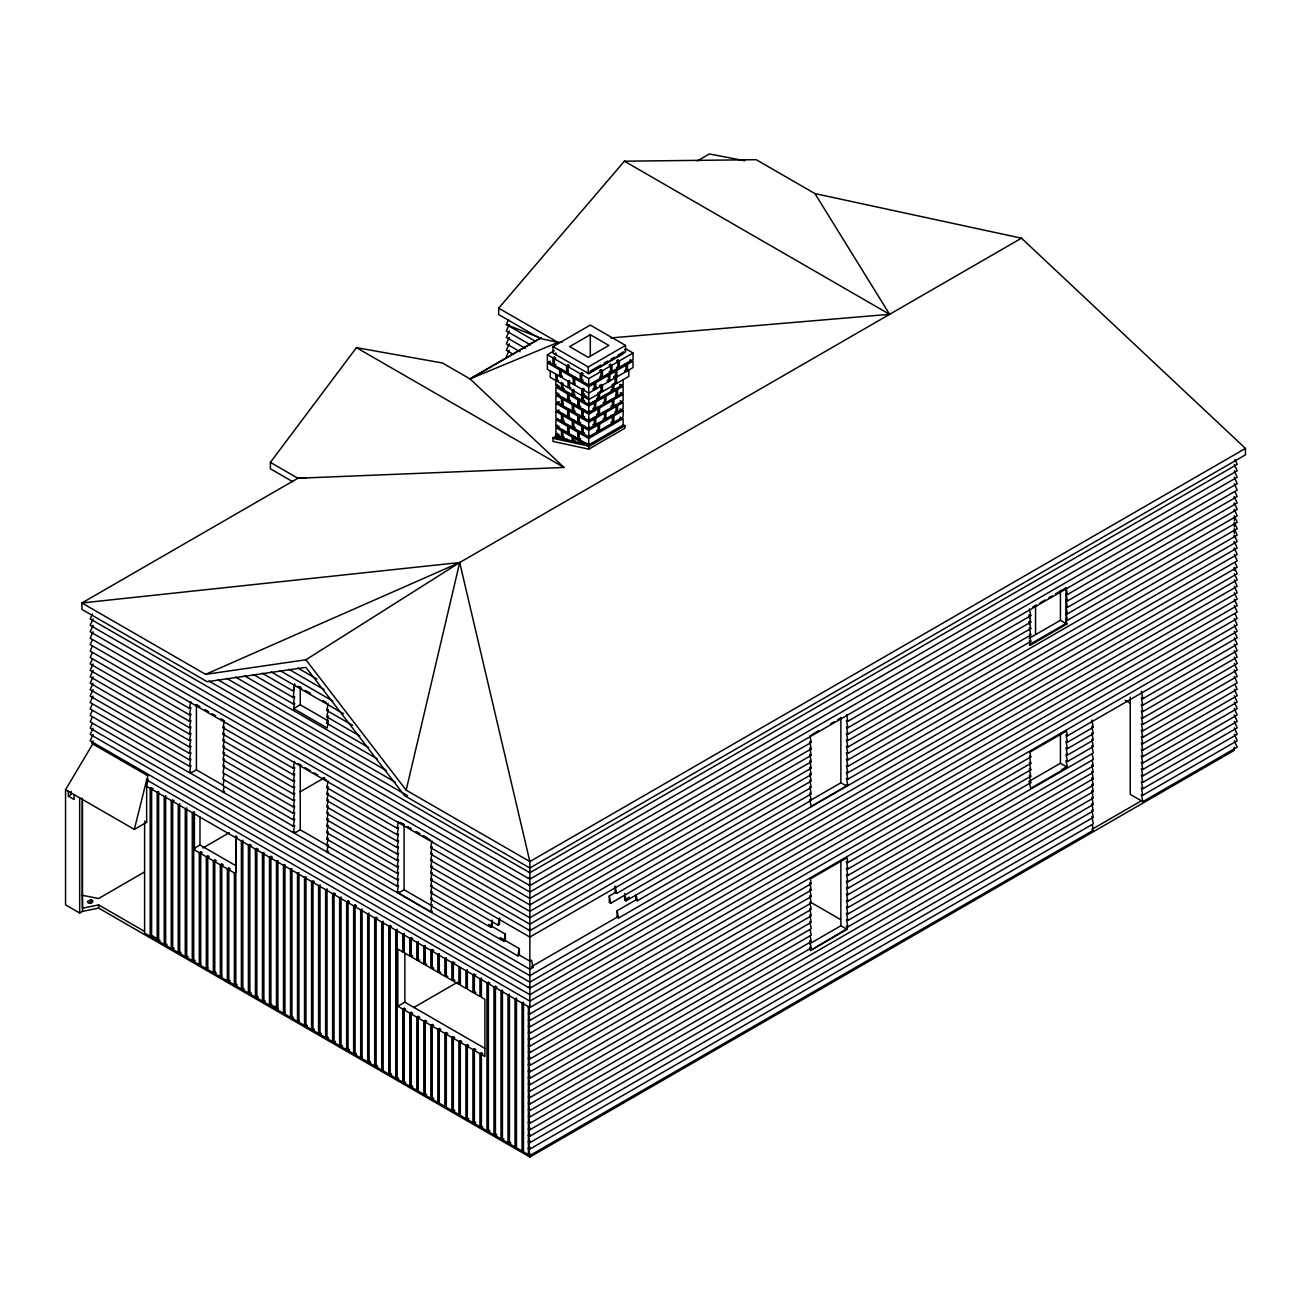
<?xml version="1.0" encoding="UTF-8"?>
<svg xmlns="http://www.w3.org/2000/svg" width="1311" height="1311" viewBox="0 0 1311 1311"><rect width="100%" height="100%" fill="white"/><g stroke="black" fill="none" stroke-linecap="round" stroke-linejoin="round"><path stroke-width="1.5" d="M1234.306 586.312L1237.191 592.752L529.857 1001.129L146.652 779.881L148.094 775.194L94.785 744.419M93.065 743.419L65.55 789.697L134.345 829.404L146.652 822.292L146.652 786.321L148.094 779.045M92.344 646.225L90.18 651.059L189.407 708.35L190.734 701.664M92.344 652.665L90.18 657.483L189.407 714.79L190.849 707.514L189.407 708.35M92.344 659.105L90.18 663.923L189.407 721.214L190.849 713.954L189.407 714.79M93.065 663.923L90.18 670.363L189.407 727.654L190.849 720.378L189.407 721.214M93.065 670.363L90.18 676.787L189.407 734.078L190.849 726.818L189.407 727.654M93.065 676.787L90.18 683.228L189.407 740.518L190.849 733.259L189.407 734.078M93.065 683.228L90.18 689.652L189.407 746.959L190.849 739.683L189.407 740.518M93.065 689.652L90.18 696.092L189.407 753.383L190.849 746.123L189.407 746.959M93.065 696.092L90.18 702.532L189.407 759.823L190.849 752.547L189.407 753.383M92.344 704.138L90.18 708.956L189.407 766.247L190.849 758.987L189.407 759.823M92.344 710.562L90.18 715.396L189.407 772.687L190.849 765.427L189.407 766.247M398.511 891.742L398.249 893.135L529.857 969.239L533.02 967.42L531.578 960.144L529.857 961.143L519.32 955.063L517.878 955.899L430.631 905.524L432.073 904.688L430.631 911.948L432.073 911.112L431.794 912.505L398.511 892.971L398.511 891.742L397.069 892.578L294.418 833.19L294.68 831.797L293.238 832.632L190.587 773.244L190.849 771.851L189.407 772.687M222.968 727.72L224.41 726.884L222.968 734.16L293.238 774.735L294.68 767.459L293.238 768.295L222.968 727.72L224.41 720.968L220.756 718.985L224.296 721.034M222.968 740.584L224.41 739.748L222.968 747.024L293.238 787.6L294.68 780.324L293.238 781.159L222.968 740.584L224.41 733.324L222.968 734.16M224.41 746.188L222.968 753.464L293.238 794.024L294.68 793.204L293.238 800.464L222.968 759.888L224.41 752.629M224.41 759.053L222.968 766.329L293.238 806.904L294.68 806.068L293.238 813.328L222.968 772.753L224.41 765.493M224.05 773.736L222.968 779.193L293.238 819.768L294.68 818.933L293.238 826.192L222.968 785.633L224.05 780.176M224.05 786.616L222.968 792.057L224.41 791.221L224.132 792.614M294.614 684.227L293.238 691.094L262.216 673.182M253.318 674.477L293.238 697.518L294.68 684.178M244.436 675.771L293.238 703.958L294.68 696.698L293.238 697.518M368.637 747.483L326.8 723.328L328.242 722.492L327.144 727.998L293.598 708.628L294.68 703.122L293.238 703.958M293.238 768.295L294.565 761.609M293.238 781.159L294.68 773.9L293.238 774.735M293.238 794.024L294.68 786.764L293.238 787.6M293.238 806.904L294.68 799.628L293.238 800.464M293.238 819.768L294.68 812.492L293.238 813.328M293.238 832.632L294.68 825.373L293.238 826.192M352.659 725.393L326.8 710.464L328.16 703.597M359.771 735.93L326.8 716.904L328.242 709.628L326.8 710.464M326.8 723.328L328.242 716.068L326.8 716.904M326.8 787.665L328.242 786.829L326.8 794.105L397.069 834.681L398.511 827.405L397.069 828.241L326.8 787.665L328.127 780.979M328.242 799.694L326.8 806.97L397.069 847.545L398.511 846.709L397.069 853.969L326.8 813.41L328.242 806.134M326.8 819.834L328.242 818.998L326.8 826.274L397.069 866.85L398.511 859.574L397.069 860.409L326.8 819.834L328.242 812.574M326.8 832.698L328.242 831.862L326.8 839.138L397.069 879.714L398.511 872.438L397.069 873.273L326.8 832.698L328.242 825.438L326.8 826.274M397.069 892.578L398.511 885.318L397.069 886.138L326.8 845.579L328.242 838.303L326.8 839.138M327.963 852.56L328.242 851.167L326.8 852.003L328.242 844.743L326.8 845.579M397.069 828.241L398.511 821.489M326.8 794.105L328.242 793.27L326.8 800.529L397.069 841.105L398.511 833.845L397.069 834.681M397.069 847.545L398.511 840.269L397.069 841.105M397.069 860.409L398.511 853.15L397.069 853.969M397.069 873.273L398.511 866.014L397.069 866.85M397.069 886.138L398.511 878.878L397.069 879.714M809.903 735.766L811.23 742.452L529.857 904.901L430.631 847.611L431.958 840.925M811.23 742.452L809.788 741.616L811.23 748.892L529.857 911.342L430.631 854.051L432.073 846.775L430.631 847.611M811.23 748.892L809.788 748.057L811.23 755.333L529.857 917.782L430.631 860.475L432.073 853.215L430.631 854.051M811.23 755.333L809.788 754.497L811.23 761.757L529.857 924.206L430.631 866.915L432.073 859.655L430.631 860.475M811.23 761.757L809.788 760.921L811.23 768.197L529.857 930.646L430.631 873.355L432.073 866.079L430.631 866.915M811.23 768.197L809.788 767.361L811.23 774.621L529.857 937.07L430.631 879.779L432.073 872.52L430.631 873.355M498.082 925.156L499.524 917.897L499.524 924.321L498.082 925.156L430.631 886.22L432.073 878.944L430.631 879.779M492.215 921.715L492.215 926.549L490.773 927.369L430.631 892.644L432.073 885.384L430.631 886.22M488.675 924.501L505.374 934.137L505.374 940.577L503.932 941.413L430.631 899.084L432.073 891.824L430.631 892.644M430.631 905.524L432.073 898.248L430.631 899.084M490.773 927.369L492.215 920.109M503.932 941.413L505.374 934.137M517.878 955.899L519.32 948.623L500.146 937.545M1245.45 448.428L529.857 861.573L406.181 790.172L459.702 562.534L1021.482 238.192L1245.45 448.428L1245.45 454.868L529.857 868.013L404.591 795.679L305.889 667.365L207.187 681.72L81.921 609.386L81.921 602.962L297.908 478.253L563.976 467.453L470.01 378.895L442.495 363L356.445 347.644L270.394 462.373L270.394 468.797L292.746 481.711M134.345 829.404L146.652 779.881M92.344 614.056L90.18 618.89L529.857 872.733L1237.191 464.356L1235.028 459.538M93.065 618.89L90.18 625.314L529.857 879.173L1237.191 470.796L1234.306 464.356M93.065 625.314L90.18 631.755L529.857 885.613L1237.191 477.237L1234.306 470.796M93.065 631.755L90.18 638.195L529.857 892.037L1237.191 483.661L1234.306 477.237M92.344 639.801L90.18 644.619L529.857 898.477L1237.191 490.101L1234.306 483.661M92.344 717.002L90.18 721.82L529.857 975.679L1237.191 567.302L1235.028 562.485M92.344 723.443L90.18 728.26L529.857 982.119L1237.191 573.743L1234.306 567.302L1234.306 570.514M93.065 734.406L90.18 740.846L529.857 994.688L1237.191 586.312L1234.306 579.888M93.065 740.846L91.901 743.419L147.52 775.538M535.576 341.401L506.341 324.538L508.504 319.704M509.225 324.538L506.341 330.962L530.414 344.859M509.225 330.962L506.341 337.402L525.252 348.316M509.225 337.402L506.341 343.826L520.09 351.774M509.225 343.826L506.341 350.266L513.207 354.232M506.341 356.707L509.225 350.266M93.065 728.26L90.18 734.406L529.857 988.265L1237.191 579.888L1234.306 573.743M306.151 477.925L297.908 478.253L270.394 462.373M562.075 342.056L557.994 342.4L539.968 338.418L498.688 314.591L498.688 308.167L624.38 161.187L756.234 159.696L814.934 193.586L1021.482 238.192M205.598 674.362L459.702 562.534L81.921 602.962L205.598 674.362L305.889 659.777L459.702 562.534L529.857 861.573L529.857 924.206M498.688 308.167L557.994 342.4L470.01 378.895L539.968 338.418M697.272 160.958L709.398 153.961L744.763 160.761M470.01 378.895L541.443 337.648M624.085 352.708L623.118 352.151L623.118 353.806L588.737 373.668L553.013 353.052L553.013 346.612L590.294 325.095L625.527 345.432L625.527 351.872L588.246 373.389L588.246 366.965L625.527 345.432M624.56 349.808L626.019 348.972L633.033 353.02L633.033 359.46L588.737 385.024L547.375 361.148L547.375 354.724L554.373 350.676M554.455 353.888L555.913 353.052L555.913 354.724M590.294 334.698L569.662 346.612L588.246 357.346L608.878 345.432L590.294 334.698L590.294 356.477M547.375 354.724L552.947 357.936L554.389 357.1L555.831 357.936L554.389 358.772L566.614 365.818L568.056 364.982L569.498 365.818L568.056 366.654L580.265 373.717L581.707 372.881L583.166 373.717L581.707 374.536L588.737 378.6L600.979 371.521L599.537 370.685L600.979 369.849L602.421 370.685L610.549 365.998L609.107 365.163L610.549 364.327L611.991 365.163L617.94 361.738L616.498 360.902L617.907 360.083L619.349 360.918L633.033 353.02M624.56 364.343L626.019 365.179L616.858 370.456L615.416 369.62L615.416 377.715L588.737 393.136L547.375 369.26L547.375 362.819L550.259 361.148M554.389 363.54L552.947 364.376L552.947 357.936M555.831 364.376L554.389 365.195L554.389 357.1M559.6 369.866L561.042 369.046L561.042 377.142L562.485 376.306L561.042 375.47L559.6 376.306L559.6 369.866L547.375 362.819M562.485 369.866L561.042 370.702L573.251 377.765L574.693 376.929L574.693 385.024M568.056 371.423L566.614 372.258L566.614 365.818M557.208 379.78L555.831 380.567L550.259 377.355L550.259 370.915M557.208 374.946L557.29 381.403L558.666 380.616M555.831 374.143L555.913 385.45L557.355 384.631M576.135 377.765L574.693 378.6L588.737 386.696L594.309 383.484L592.851 382.648M587.279 372.832L588.737 371.996L588.737 373.668M590.458 371.013L600.766 365.048M604.207 363.065L607.649 361.082M611.09 359.099L614.531 357.116M617.973 355.117L623.118 352.151M562.927 387.843L561.485 388.679L561.485 382.238M570.514 400.33L569.072 401.15L569.072 393.054L567.614 393.89L555.913 387.122L555.913 393.562L557.355 392.726M564.369 388.679L562.927 389.514L562.927 383.009M574.693 383.353L573.251 384.189L573.251 377.765M581.707 379.305L580.265 380.141L580.265 373.717M557.29 381.403L568.056 387.63L569.433 386.827M583.166 380.141L581.707 380.977L581.707 372.881M569.433 380.403L569.498 388.466L570.875 387.663M620.234 392.661L623.118 394.316L623.118 400.756L588.737 420.618L555.913 401.658L555.913 395.234L561.485 398.446L562.927 397.61L562.927 405.705M570.514 393.89L569.072 394.726L577.741 399.724L579.183 398.888L579.183 407L580.626 406.164M614.662 412.08L616.104 412.899L616.104 404.804L617.547 405.64L623.118 402.428L623.118 408.852L588.737 428.713L555.913 409.769L555.913 403.329L558.699 401.723M564.369 398.446L562.927 399.281L572.317 404.706L573.759 403.87L573.759 411.965L575.201 411.13M573.759 394.103L572.317 394.939L572.317 390.104M583.166 389.908L584.542 389.121M596.489 387.056L592.851 389.072L594.309 389.908L594.309 381.812L595.751 382.648L608.402 375.339L606.96 374.504M609.844 374.504L609.844 380.944L608.402 380.108L606.96 380.944L608.402 381.763L608.402 373.668L609.844 374.504L615.416 371.292L613.974 370.456M624.56 370.767L626.019 371.603L626.019 363.508L627.461 364.343L633.033 361.115L633.033 367.555L616.514 377.093L615.138 376.29L615.072 384.352L602.421 391.661L601.044 390.858M575.201 394.939L573.759 395.775L573.759 389.269M569.072 399.494L567.614 400.33L567.614 393.89M562.927 404.05L561.485 404.886L561.485 398.446M584.608 393.923L581.707 395.512L569.498 388.466M620.234 410.523L620.234 408.852L623.118 410.523L623.118 416.964L588.737 436.809L555.913 417.865L555.913 411.425L557.355 410.589M584.542 395.545L583.166 396.348L588.737 399.56L600.979 392.497L601.044 384.434L602.421 385.221L602.421 391.661M580.626 399.724L579.183 400.56L588.737 406.082L594.309 402.854L592.851 402.018M583.166 399.527L581.707 400.363L581.707 389.072M575.201 404.706L573.759 405.541L581.707 410.13L583.166 409.294L583.166 417.39L584.608 416.554M555.913 403.329L567.614 410.097L569.072 409.261L569.072 417.357M584.608 400.363L583.166 401.199L583.084 388.285M602.716 389.908L599.504 391.76L600.979 392.497M555.913 411.425L561.485 414.653L562.927 413.817L562.927 421.913L564.369 421.077M570.514 410.097L569.072 410.933L577.741 415.931L579.183 415.095L579.183 423.207L580.626 422.371M615.072 384.352L613.695 383.566L616.514 383.517L628.772 376.454L628.772 370.013M579.183 405.328L577.741 406.164L577.741 399.724M564.369 414.653L562.927 415.489L572.317 420.913L573.759 420.077L573.759 428.173L575.201 427.337M573.759 410.31L572.317 411.13L572.317 404.706M569.072 415.685L567.614 416.521L567.614 410.097M555.913 385.45L588.737 404.411L623.118 384.549L623.118 379.731M562.927 420.241L561.485 421.077L561.485 414.653M592.851 408.458L594.309 409.294L594.309 401.199L595.751 402.018L604.486 396.987L603.044 396.151M603.044 402.575L604.486 403.411L604.486 395.316L605.928 396.151L616.104 390.268L614.662 389.433M616.104 396.709L616.104 388.597L617.547 389.433L623.118 386.221L623.118 392.661L588.737 412.506L555.913 393.562M569.072 433.564L569.072 425.469L567.614 426.288L555.913 419.536L555.913 425.96L557.355 425.125M584.608 410.13L583.166 410.966L588.737 414.178L598.045 408.803L596.603 407.967M580.626 415.931L579.183 416.767L588.737 422.273L594.309 419.061L592.851 418.225M583.166 415.734L581.707 416.554L581.707 410.13M575.201 420.913L573.759 421.732L581.707 426.337L583.166 425.501L583.166 433.597L584.608 432.761M596.603 414.391L598.045 415.226L598.045 407.131L599.504 407.967L612.352 400.543L610.91 399.708M610.91 406.131L612.352 406.967L612.352 398.872L613.81 399.708L623.118 394.316M564.369 437.284L562.927 438.12L562.927 430.024L561.485 430.844L555.913 427.632L555.913 434.072L557.355 433.236M570.514 426.288L569.072 427.124L577.741 432.138L579.183 431.303L579.183 439.398L580.626 438.579M579.183 421.536L577.741 422.371L577.741 415.931M564.369 430.844L562.927 431.68L572.317 437.104L573.759 436.268L573.759 441.692L590.179 444.085M573.759 426.501L572.317 427.337L572.317 420.913M554.455 438.661L587.279 445.756L623.462 424.862L624.905 425.698L624.905 428.238L588.737 449.132L553.013 441.414L553.013 437.825L567.761 439.234M569.072 431.893L567.614 432.728L567.614 426.288M562.927 436.448L561.485 437.284L561.485 430.844M592.851 424.666L594.309 425.501L594.309 417.39L595.751 418.225L604.486 413.178L603.044 412.359M603.044 418.783L604.486 419.618L604.486 411.523L605.928 412.359L616.104 406.476L614.662 405.64M584.608 426.337L583.166 427.157L588.737 430.385L598.045 424.993L596.603 424.174M580.626 432.138L579.183 432.974L588.737 438.48L623.118 418.619L623.118 425.059M583.166 431.925L581.707 432.761L581.707 426.337M575.201 437.104L573.759 437.94L584.116 443.921M596.603 430.598L598.045 431.434L598.045 423.338L599.504 424.174L612.352 416.734L610.91 415.898M610.91 422.339L612.352 423.174L612.352 415.079L613.81 415.898L623.118 410.523M555.913 434.072L566.319 440.07L575.201 440.857L573.759 441.692M579.183 437.743L577.741 438.579L577.741 432.138M587.279 445.756L588.737 446.592L624.905 425.698M68.369 791.32L68.369 796.17L71.187 794.532L71.187 791.303M151.617 787.518L150.175 788.353L150.175 936.333L151.617 935.497L157.254 938.742M153.076 788.353L151.617 789.189L151.617 937.168L157.189 940.38L158.647 939.545M293.598 708.628L300.252 704.777L328.52 721.099M190.587 773.244L196.421 769.868L222.919 785.158M172.675 801.349L174.117 800.513M90.295 899.92L87.46 901.542C88.411 905.885 96.572 901.476 90.918 899.69L90.295 903.099L90.918 899.69M144.292 872.11L98.636 898.477L82.249 895.298L82.249 798.252M65.55 789.697L65.55 904.869L79.676 913.03L82.495 911.391L98.636 908.081L529.857 1157.039L1234.306 750.334L1234.306 747.155M194.405 812.214L194.405 848.201L199.977 844.989L236.357 865.981M202.844 848.004L229.31 832.714M299.924 791.942L324.636 777.685M194.405 848.201L195.159 848.643L193.717 849.479L199.288 852.691L200.73 851.855L202.189 852.691L200.73 853.527L206.302 856.738L207.761 855.903L209.203 856.738L207.761 857.574L213.332 860.786L214.775 859.95L216.217 860.786L214.775 861.622L220.346 864.85L221.788 864.015L223.231 864.85L221.788 865.67L227.36 868.898L228.802 868.062L230.244 868.898L228.802 869.734L234.374 872.946L235.98 872.208L235.98 836.221M235.816 837.795L237.258 836.959M249.844 845.906L251.302 845.071M256.874 849.954L258.316 849.118M294.418 833.19L300.252 829.814L328.52 846.119M270.902 856.378L269.46 857.214L269.46 1005.193L270.902 1004.357L272.344 1005.193L270.902 1006.029L270.902 856.378L272.344 857.214L270.902 858.049M151.617 937.168L153.076 936.333M157.189 940.38L157.189 792.401L158.647 791.565L158.647 941.216L160.089 940.38M291.943 868.537L290.501 869.373L290.501 1017.352L291.943 1016.517L293.385 1017.352L291.943 1018.172L291.943 870.209M158.647 941.216L164.219 944.428L165.661 943.592M165.661 795.63L165.661 945.264L167.103 944.428M298.957 872.585L297.515 873.421L297.515 1021.4L298.957 1020.564M165.661 945.264L171.233 948.476L172.675 947.64L174.117 948.476L172.675 949.311L172.675 799.677M172.675 949.311L178.247 952.54L179.689 951.704M179.689 803.725L179.689 953.359L181.131 952.54M313.001 882.352L314.443 881.516M179.689 953.359L185.261 956.588L186.703 955.752M186.703 807.773L186.703 957.423L188.145 956.588M192.275 960.635L193.717 959.799L195.159 960.635L193.717 961.471L193.717 811.82L192.275 812.656L192.275 960.635L186.703 957.423M193.717 961.471L199.288 964.683L200.73 963.847M334.043 894.512L335.485 893.676M200.73 851.855L200.73 965.519L206.302 968.731L207.761 967.895M207.761 855.903L207.761 969.566L213.332 972.795L214.775 971.959L216.217 972.795L214.775 973.614L214.775 859.95M348.07 900.936L346.628 901.771L346.628 1049.75L348.07 1048.915L349.529 1049.75L348.07 1050.586L348.07 900.936L349.529 901.771L348.07 902.607M214.775 973.614L220.346 976.842L221.788 976.007M355.101 905L353.642 905.835L353.642 1053.798L355.101 1052.962L356.543 1053.798L355.101 1054.634L355.101 905L356.543 905.835L355.101 906.655M221.788 864.015L221.788 977.678L227.36 980.89L228.802 980.054L230.244 980.89L228.802 981.726L228.802 868.062M228.802 981.726L234.374 984.938L235.816 984.102L237.258 984.938L235.816 985.774L235.816 836.123M398.249 893.135L404.083 889.759L432.351 906.065M369.128 913.095L367.686 913.931L367.686 1061.91L369.128 1061.074L370.571 1061.91L369.128 1062.746L369.128 914.767M235.816 985.774L241.388 988.986L242.83 988.15M242.83 840.187L242.83 989.821L244.272 988.986M376.142 917.143L374.7 917.979L374.7 1065.958L376.142 1065.122L377.584 1065.958L376.142 1066.793L376.142 918.814L377.584 917.979M242.83 989.821L248.402 993.033L249.844 992.214L251.302 993.033L249.844 993.869L249.844 844.235M255.416 997.097L256.874 996.262L258.316 997.097L256.874 997.933L256.874 848.283L255.416 849.118L255.416 997.097L249.844 993.869M390.17 926.91L391.612 926.074M256.874 997.933L262.446 1001.145L263.888 1000.309M263.888 852.33L263.888 1001.981L265.33 1001.145M270.902 1006.029L276.474 1009.241L277.916 1008.405L273.737 1005.996M411.228 939.069L412.67 938.234M276.474 1009.241L276.474 861.261L277.916 860.442L277.916 1010.076L283.487 1013.288L284.929 1012.469M528.415 871.897L529.857 871.078M528.415 878.337L529.857 877.501M481.383 977.908L481.383 997.294L484.89 999.31L484.89 1056.502L481.383 1054.47L482.825 1053.651L481.383 1052.815L479.941 1053.651L474.369 1050.422L475.811 1049.587L474.369 1048.751L472.927 1049.587L467.355 1046.375L468.797 1045.539L467.355 1044.703L465.913 1045.539L460.341 1042.327L461.783 1041.491L460.341 1040.655L458.899 1041.491L453.327 1038.279L454.77 1037.443L453.327 1036.608L451.885 1037.443L446.314 1034.215L447.756 1033.396L446.314 1032.56L444.855 1033.396L439.283 1030.167L440.742 1029.332L439.283 1028.496L437.841 1029.332L432.269 1026.12L433.712 1025.284L432.269 1024.448L430.827 1025.284L425.256 1022.072L426.698 1021.236L425.256 1020.4L423.814 1021.236L418.242 1018.024L419.684 1017.189L418.242 1016.353L416.8 1017.189L411.228 1013.977L412.67 1013.141L411.228 1012.305L409.786 1013.141L404.214 1009.912L405.656 1009.077L404.214 1008.257L402.756 1009.077L397.839 1006.242L397.839 949.049L402.756 951.901L404.214 951.065M528.415 884.778L529.857 883.942M404.214 933.35L404.214 952.736L409.786 955.948L411.228 955.113L412.67 955.948L411.228 956.784L411.228 937.398M432.269 949.557L430.827 950.393L430.827 968.092L432.269 967.272L433.712 968.092L432.269 968.927L432.269 949.557L433.712 950.393L432.269 951.212M411.228 956.784L416.8 959.996L418.242 959.16M298.957 874.257L298.957 1022.236L304.529 1025.448L305.987 1024.612M418.242 941.445L418.242 960.832L419.684 959.996M304.529 1025.448L304.529 877.469L305.987 876.633L305.987 1026.284L307.429 1025.448M811.656 734.766L818.638 730.719M830.846 723.672L834.353 721.656M837.844 719.641L841.334 717.625M1032.839 606.927L1036.444 604.977M1039.934 602.962L1045.178 599.93M1048.669 597.914L1052.159 595.899M1055.535 593.817L1066.122 587.836L1067.449 594.522L1237.191 496.525L1235.028 491.707M418.242 960.832L423.814 964.044L425.256 963.208M311.559 1029.496L313.001 1028.66L314.443 1029.496L313.001 1030.331L313.001 880.681L311.559 881.516L311.559 1029.496L305.987 1026.284M423.814 964.044L423.814 946.329L425.256 945.493L425.256 964.88L426.698 964.044M1030.79 615.695L1029.348 614.859L1030.79 622.135L847.889 727.72L846.447 720.46L847.889 721.296L1030.79 615.695L1029.348 608.943M1234.306 504.309L1234.306 502.965L1237.191 509.405L1067.449 607.403L1066.007 600.127L1067.449 600.962L1237.191 502.965L1234.306 496.525L1234.306 497.885M313.001 1030.331L318.573 1033.543L320.015 1032.707M320.015 884.745L320.015 1034.379L321.457 1033.543M453.327 961.7L451.885 962.536L451.885 980.251L453.327 979.415L454.77 980.251L453.327 981.087L453.327 963.372L454.77 962.536M1030.79 628.559L1029.348 627.723L1030.79 634.999L847.889 740.584L846.447 733.324L847.889 734.16L1030.79 628.559L1029.348 621.299L1030.79 622.135M432.269 968.927L437.841 972.156L439.283 971.32M320.015 1034.379L325.587 1037.607L327.029 1036.772M437.841 972.156L437.841 954.441L439.283 953.605L439.283 972.991L440.742 972.156M327.029 888.792L327.029 1038.427L328.471 1037.607M1234.306 520.565L1234.306 515.829L1237.191 522.27L1067.449 620.267L1066.007 612.991L1067.449 613.827L1237.191 515.829L1234.306 509.405L1234.306 510.749M1029.02 638.441L1060.435 620.3L1066.925 624.036L1030.266 645.209L1029.348 644.684L1066.007 623.512L1066.007 587.77M439.283 972.991L444.855 976.203L446.314 975.368M327.029 1038.427L332.601 1041.655L334.043 1040.819L335.485 1041.655L334.043 1042.491L334.043 892.84M444.855 976.203L444.855 958.488L446.314 957.653L446.314 977.039L447.756 976.203M528.415 929.81L529.857 928.975M397.839 1006.242L404.853 1002.194L484.939 1048.423M1234.306 527.006L1234.306 522.27L1237.191 528.694L847.889 753.464L846.447 746.188L847.889 747.024L1030.79 641.44L1029.709 635.982M334.043 1042.491L339.615 1045.703L341.057 1044.867M341.057 896.888L341.057 1046.539L342.499 1045.703M413.735 1007.536L457.539 982.234M809.788 780.225L811.23 787.501L610.746 903.246L609.304 902.41L609.304 895.97L615.17 892.594L616.612 893.43L811.23 781.061L809.788 773.785L811.23 774.621M453.327 981.087L458.899 984.299L460.341 983.463M474.369 975.531L475.811 974.696M1234.306 536.478L1234.306 535.134L1237.191 541.574L847.889 766.329L846.447 759.053L847.889 759.888L1237.191 535.134L1234.306 528.694L1234.306 533.446M460.341 967.42L460.341 985.135L465.913 988.347L467.355 987.511M624.675 895.151L624.675 899.969L629.444 897.216M624.675 899.969L626.117 900.804L811.23 793.925L809.788 786.666M1234.306 549.358L1234.306 547.998L1237.191 554.438L847.889 779.193L846.447 771.933L847.889 772.753L1237.191 547.998L1234.306 541.574L1234.306 542.918M472.927 992.411L474.369 991.575L475.811 992.411L474.369 993.23L474.369 973.86L472.927 974.696L472.927 992.411L467.355 989.182L467.355 969.812L465.913 970.648L465.913 988.347M488.397 983.627L489.855 982.791M355.101 1054.634L360.672 1057.846L362.115 1057.027M533.02 967.42L531.578 966.584L617.104 917.208L617.104 910.768L635.819 899.969L637.277 900.804L811.23 800.365L809.788 793.089M809.461 800.939L840.875 782.798L846.726 786.174L618.546 918.044L617.104 917.208M474.369 993.23L479.941 996.458L481.383 995.623M495.427 987.675L496.869 986.839M811.542 806.183L846.447 786.026L846.447 784.797L847.889 785.633L1237.191 560.862L1234.306 554.438M509.455 994.115L508.012 994.951L508.012 1142.913L509.455 1142.094L510.897 1142.913L509.455 1143.749L509.455 995.786M376.142 1066.793L381.714 1070.005L383.156 1069.17M528.415 987.429L529.857 986.593M388.728 1074.053L390.17 1073.217L391.612 1074.053L390.17 1074.889L390.17 925.255L388.728 926.074L388.728 1074.053L383.156 1070.841L383.156 921.191L381.714 922.026L381.714 1070.005M390.17 1074.889L395.742 1078.101L397.184 1077.281M395.742 1078.101L395.742 930.138L397.184 929.302L397.184 1078.937L398.642 1078.101M528.415 1154.696L528.415 1006.733L529.857 1005.898M146.652 786.321L529.857 1007.569L1237.191 599.193L1234.306 592.752M397.184 1078.937L402.756 1082.165L404.214 1081.329M404.214 1008.257L404.214 1082.984L405.656 1082.165M1234.306 605.616L1237.191 612.057L529.857 1020.433L528.415 1013.157L529.857 1013.993L1237.191 605.616L1234.306 599.193M404.214 1082.984L409.786 1086.213L411.228 1085.377L412.67 1086.213L411.228 1087.048L411.228 1012.305M411.228 1087.048L416.8 1090.26L418.242 1089.425M1234.306 618.481L1237.191 624.921L529.857 1033.297L528.415 1026.021L529.857 1026.857L1237.191 618.481L1235.028 613.663M418.242 1016.353L418.242 1091.096L423.814 1094.308L425.256 1093.472M425.256 1020.4L425.256 1095.144L426.698 1094.308M1234.306 631.361L1237.191 637.785L1067.449 735.782L1066.515 731.03L1029.84 752.203L1030.79 756.955L847.889 862.54L846.955 857.787L810.296 878.96L811.23 883.712L529.857 1046.162L528.415 1038.902L529.857 1039.738L1237.191 631.361L1234.306 624.921M425.256 1095.144L430.827 1098.356L432.269 1097.52L433.712 1098.356L432.269 1099.192L432.269 1024.448M432.269 1099.192L437.841 1102.42L439.283 1101.584M811.23 890.153L809.788 889.317L811.23 896.577L529.857 1059.026L528.415 1051.766L529.857 1052.602L811.23 890.153L809.788 882.877L811.23 883.712M1029.709 764.379L1030.79 769.819L847.889 875.42L846.447 868.144L847.889 868.98L1030.79 763.395L1029.709 757.938M1091.85 726.474L1093.292 733.734L1067.449 748.647L1066.007 741.387L1067.449 742.223L1093.292 727.31L1091.85 720.034M1234.306 644.225L1237.191 650.649L1142.815 705.138L1141.373 697.878L1142.815 698.714L1237.191 644.225L1234.306 637.785M439.283 1028.496L439.283 1103.239L444.855 1106.468L446.314 1105.632M811.23 896.577L809.788 895.741L811.23 903.017L529.857 1065.466L528.415 1058.19L529.857 1057.371M809.788 902.181L811.23 909.457L529.857 1071.906L528.415 1064.63L529.857 1063.795M446.314 1032.56L446.314 1107.303L451.885 1110.515L453.327 1109.68L454.77 1110.515L453.327 1111.351L453.327 1036.608M1029.709 777.243L1030.79 782.683L847.889 888.284L846.447 881.008L847.889 881.844L1030.79 776.259L1029.709 770.802M1091.85 739.338L1093.292 746.598L1067.449 761.527L1066.007 754.251L1067.449 755.087L1093.292 740.174L1091.85 732.898M1234.306 657.09L1237.191 663.53L1142.815 718.018L1141.373 710.742L1142.815 711.578L1237.191 657.09L1234.306 650.649M1029.02 781.405L1060.435 763.264L1067.318 767.23L1030.643 788.403L1029.348 781.848L1030.79 782.683M809.788 908.621L811.23 915.881L529.857 1078.33L528.415 1071.071L529.857 1070.235M453.327 1111.351L458.899 1114.563L460.341 1113.727M809.788 915.045L811.23 922.321L529.857 1084.771L528.415 1077.495L529.857 1076.659M1061.844 769.524L1067.138 766.476M1092.21 754.022L1093.292 759.479L847.889 901.149L846.447 893.889L847.889 894.708L1093.292 753.038L1091.85 745.762M1234.306 669.954L1237.191 676.394L1142.815 730.882L1141.373 723.606L1142.815 724.442L1237.191 669.954L1234.306 663.53M460.341 1040.655L460.341 1115.399L465.913 1118.611L467.355 1117.775M467.355 1044.703L467.355 1119.447L468.797 1118.611M467.355 1119.447L472.927 1122.658L474.369 1121.839L475.811 1122.658L474.369 1123.494L474.369 1048.751M810.149 929.728L811.23 935.185L529.857 1097.635L528.415 1090.359L529.857 1091.194L811.23 928.745L809.788 921.486M1093.292 765.903L1091.85 765.067L1093.292 772.343L847.889 914.013L846.447 906.753L847.889 907.589L1093.292 765.903L1092.21 760.462M1235.028 684.44L1237.191 689.258L1142.815 743.747L1141.373 736.471L1142.815 737.306L1237.191 682.818L1234.306 676.394M474.369 1123.494L479.941 1126.723L481.383 1125.887M481.383 1052.815L481.383 1127.558L482.825 1126.723M811.23 941.626L809.788 940.79L811.23 948.05L529.857 1110.499L528.415 1103.239L529.857 1104.075L811.23 941.626L810.149 936.169M1093.292 778.767L1091.85 777.931L1093.292 785.207L847.889 926.877L846.447 919.617L847.889 920.453L1093.292 778.767L1091.85 771.507L1093.292 772.343M1234.306 695.699L1237.191 702.122L1142.815 756.611L1141.373 749.351L1142.815 750.171L1237.191 695.699L1234.306 689.258M809.461 943.92L840.875 925.779L847.119 929.368L810.444 950.541L846.447 928.991M481.383 1127.558L486.955 1130.77L488.397 1129.935L489.855 1130.77L488.397 1131.606L488.397 981.955M488.397 1131.606L493.968 1134.818L495.427 1133.982L496.869 1134.818L495.427 1135.654L495.427 986.003M1093.292 791.647L1091.85 790.812L1093.292 798.071L529.857 1123.363L528.415 1116.103L529.857 1116.939L1093.292 791.647L1091.85 784.371L1093.292 785.207M1234.306 708.563L1237.191 714.987L1142.815 769.475L1141.373 762.215L1142.815 763.051L1237.191 708.563L1234.306 702.122M1091.85 797.235L1093.292 804.512L529.857 1129.803L528.415 1122.527L529.857 1121.708M495.427 1135.654L500.999 1138.866L502.441 1138.03M500.999 1138.866L500.999 990.887L502.441 990.067L502.441 1139.701L503.883 1138.866M1091.85 803.676L1093.292 810.935L529.857 1136.244L528.415 1128.968L529.857 1128.132M1234.306 721.427L1237.191 727.867L1142.815 782.339L1141.373 775.08L1142.815 775.915L1237.191 721.427L1234.306 714.987M1091.85 810.1L1093.292 817.376L529.857 1142.668L528.415 1135.408L529.857 1134.572M509.455 1143.749L515.026 1146.978L516.468 1146.142M1091.85 816.54L1093.292 823.816L529.857 1149.108L528.415 1141.832L529.857 1140.996M1234.306 734.291L1237.191 740.731L1142.815 795.22L1141.373 787.944L1142.815 788.78L1237.191 734.291L1234.306 727.867M515.026 1146.978L515.026 998.998L516.468 998.163L516.468 1147.797L522.04 1151.025L523.482 1150.189M1092.21 824.799L1093.292 830.24L529.857 1155.532L528.415 1148.272L529.857 1147.436M1091.85 829.404L1141.373 800.808M1130.229 697.157L1130.229 794.384L1142.815 801.644L1237.191 747.155L1234.306 740.731M553.013 437.825L558.207 434.859M144.292 931.269L98.636 904.901L82.495 908.212L82.249 895.298M610.893 337.927L889.612 314.312L814.934 193.586M506.341 324.538L539.247 337.615M407.262 826.635L410.802 828.667M426.747 837.811L423.207 835.779L430.188 839.909M624.38 161.187L889.612 314.312M1067.449 594.522L1066.007 593.703L1067.449 600.962M1067.449 607.403L1066.007 606.567L1067.449 613.827M1067.449 620.267L1066.007 619.431L1066.925 624.036M626.019 369.931L627.461 370.767L627.461 364.343M617.907 366.523L619.349 367.359L619.349 360.918M616.498 367.326L617.94 368.162L617.907 360.083M610.549 370.767L611.991 371.587L611.991 365.163M609.107 371.587L610.549 372.422L610.549 364.327M615.416 377.715L613.974 376.88L615.416 376.06L616.858 376.88L616.858 370.456M613.695 377.126L615.072 377.912M619.939 384.385L623.118 386.221M553.013 346.612L588.246 366.965M600.979 376.29L602.421 377.126L602.421 370.685M599.537 377.126L600.979 377.961L600.979 369.849M612.352 389.105L613.81 389.941L613.81 385.106M610.91 389.941L612.352 390.76L612.352 384.27M599.602 385.27L600.979 386.057M616.104 395.037L617.547 395.873L617.547 389.433M1029.348 634.163L1030.79 634.999M620.234 400.756L621.676 401.592M594.309 388.253L595.751 389.072L595.751 382.648M1142.815 705.138L1141.373 704.302L1142.815 711.578M1029.348 640.604L1030.79 641.44M1125.149 700.271L1130.426 703.319M612.352 405.296L613.81 406.131L613.81 399.708M598.045 397.364L599.504 398.2L599.504 393.366M604.486 401.74L605.928 402.575L605.928 396.151M596.603 398.2L598.045 399.019L598.045 392.53M616.104 411.244L617.547 412.08L617.547 405.64M583.084 394.726L587.344 397.167M1142.815 718.018L1141.373 717.183L1142.815 724.442M588.737 402.739L590.179 403.575M594.309 407.623L595.751 408.458L595.751 402.018M612.352 421.503L613.81 422.339L613.81 415.898M598.045 413.555L599.504 414.391L599.504 407.967M604.486 417.947L605.928 418.783L605.928 412.359M588.737 410.835L590.179 411.67M1142.815 730.882L1141.373 730.047L1142.815 737.306M588.737 418.946L590.179 419.782M594.309 423.83L595.751 424.666L595.751 418.225M1142.815 743.747L1141.373 742.911L1142.815 750.171M598.045 429.762L599.504 430.598L599.504 424.174M588.737 427.042L590.179 427.878M588.737 435.154L590.179 435.973M1142.815 756.611L1141.373 755.775L1142.815 763.051M555.913 425.96L588.737 444.921L588.737 438.48M1142.815 769.475L1141.373 768.639L1142.815 775.915M561.698 439.07L555.913 435.744L555.913 437.825M1067.449 735.782L1066.007 734.947L1067.449 742.223M1142.815 782.339L1141.373 781.52L1142.815 788.78M1067.449 748.647L1066.007 747.827L1067.449 755.087M1142.815 795.22L1141.373 794.384L1142.815 801.644M356.445 347.644L563.976 467.453M1067.449 761.527L1066.007 760.691L1067.318 767.23M1029.348 756.119L1030.79 756.955M1029.348 762.56L1030.79 763.395M1029.348 768.983L1030.79 769.819M1029.348 775.424L1030.79 776.259M847.889 727.72L846.447 726.884L847.889 734.16M847.889 740.584L846.447 739.765L847.889 747.024M847.889 753.464L846.447 752.629L847.889 759.888M847.889 766.329L846.447 765.493L847.889 772.753M847.889 779.193L846.447 778.357L847.889 785.633M847.889 862.54L846.447 861.72L847.889 868.98M847.889 875.42L846.447 874.584L847.889 881.844M847.889 888.284L846.447 887.449L847.889 894.708M847.889 901.149L846.447 900.313L847.889 907.589M847.889 914.013L846.447 913.177L847.889 920.453M810.46 902.148L840.531 919.519M847.889 926.877L846.447 926.058L847.119 929.368M811.23 948.05L809.788 947.214L810.444 950.541M297.826 668.004L316.967 679.065M288.928 669.298L324.063 689.586M280.062 670.609L332.928 701.139M298.138 686.259L301.677 688.291M305.201 690.34L310.494 693.404M322.867 700.533L326.39 702.565M271.164 671.904L343.58 713.725M235.554 677.082L377.388 758.971M226.656 678.377L386.286 770.54M217.741 679.672L395.266 782.159M208.957 681.032L407.524 795.679M298.105 763.641L301.628 765.69M305.168 767.722L310.461 770.786M314.001 772.818L317.524 774.867M322.834 777.915L326.357 779.963M407.229 826.651L410.884 828.618M529.857 1020.433L528.415 1019.597L529.857 1026.857M425.256 964.88L430.827 968.092M446.314 977.039L451.885 980.251M529.857 1033.297L528.415 1032.462L529.857 1039.738M144.603 821.112L146.652 822.292M529.857 1046.162L528.415 1045.326L529.857 1052.602M528.415 1058.19L529.857 1059.026M68.369 796.17L74.104 799.481L74.104 794.63M528.415 1064.63L529.857 1065.466M528.415 1071.071L529.857 1071.906M528.415 1077.495L529.857 1078.33M529.857 1084.771L528.415 1083.935L529.857 1091.194M529.857 1097.635L528.415 1096.799L529.857 1104.075M529.857 1110.499L528.415 1109.663L529.857 1116.939M528.415 1122.527L529.857 1123.363M528.415 1128.968L529.857 1129.803M528.415 1135.408L529.857 1136.244M528.415 1141.832L529.857 1142.668M528.415 1148.272L529.857 1149.108M150.175 936.333L144.603 933.121L144.603 823.161M263.888 1001.981L269.46 1005.193M290.501 1017.352L284.929 1014.124L284.929 864.49L283.487 865.326L283.487 1013.288M291.943 1018.172L297.515 1021.4M341.057 1046.539L346.628 1049.75M348.07 1050.586L353.642 1053.798M367.686 1061.91L362.115 1058.682L362.115 909.047L360.672 909.883L360.672 1057.846M369.128 1062.746L374.7 1065.958M502.441 1139.701L508.012 1142.913M529.857 1155.532L523.482 1151.861L523.482 1002.21L522.04 1003.046L522.04 1151.025M305.889 659.777L406.181 790.172M1141.373 691.438L1142.815 698.714M1029.659 642.128L1030.266 645.209M846.562 714.593L847.889 721.296M846.447 784.797L846.726 786.174M809.788 799.53L811.23 806.789M636.179 895.347L637.277 900.804M624.675 893.545L626.117 900.804M616.612 893.43L615.17 886.154L615.17 892.594M617.104 910.768L618.546 918.044M609.304 895.97L610.746 903.246M528.415 1006.733L529.857 1013.993M1060.435 590.507L1060.435 620.3M1060.435 733.488L1060.435 763.264M1035.543 605.6L1035.543 634.213M1029.348 614.859L1029.348 618.087M1029.348 621.299L1029.348 624.511M840.875 717.445L840.875 782.798M840.875 860.409L840.875 925.779M635.819 895.134L635.819 899.969M630.132 359.46L630.132 361.115M620.234 384.549L620.234 386.221M620.234 416.964L620.234 418.619M616.514 377.093L616.514 383.517M588.737 378.6L588.737 385.024M588.737 386.696L588.737 404.411M588.737 406.082L588.737 412.506M588.737 414.178L588.737 420.618M588.737 422.273L588.737 428.713M588.737 430.385L588.737 436.809M588.737 446.592L588.737 449.132M572.317 437.104L572.317 441.365M568.056 364.982L568.056 373.094M568.056 381.19L568.056 387.63M558.797 385.45L558.797 387.122M558.797 393.562L558.797 395.234M558.797 401.658L558.797 403.329M558.797 409.769L558.797 411.425M558.797 425.96L558.797 427.632M558.797 434.072L558.797 435.744M529.857 924.566L529.857 1007.569M529.857 1153.877L529.857 1157.039M519.32 948.623L519.32 955.063M493.968 986.839L493.968 1134.818M486.955 982.791L486.955 1130.77M479.941 978.743L479.941 996.458M479.941 1053.651L479.941 1126.723M472.927 1049.587L472.927 1122.658M465.913 1045.539L465.913 1118.611M458.899 966.584L458.899 984.299M458.899 1041.491L458.899 1114.563M451.885 1037.443L451.885 1110.515M444.855 1033.396L444.855 1106.468M437.841 1029.332L437.841 1102.42M430.827 1025.284L430.827 1098.356M423.814 1021.236L423.814 1094.308M416.8 942.281L416.8 959.996M416.8 1017.189L416.8 1090.26M409.786 938.234L409.786 955.948M409.786 1013.141L409.786 1086.213M404.853 953.163L404.853 1002.194M404.083 824.39L404.083 889.759M402.756 934.186L402.756 951.901M402.756 1009.077L402.756 1082.165M339.615 897.724L339.615 1045.703M332.601 893.676L332.601 1041.655M325.587 889.628L325.587 1037.607M318.573 885.58L318.573 1033.543M300.252 686.915L300.252 704.777M300.252 764.444L300.252 829.814M262.446 853.166L262.446 1001.145M248.402 845.071L248.402 993.033M241.388 841.007L241.388 988.986M234.374 872.946L234.374 984.938M227.36 868.898L227.36 980.89M220.346 864.85L220.346 976.842M213.332 860.786L213.332 972.795M206.302 856.738L206.302 968.731M199.977 816.999L199.977 844.989M199.288 852.691L199.288 964.683M196.421 704.499L196.421 769.868M185.261 808.608L185.261 956.588M178.247 804.561L178.247 952.54M171.233 800.513L171.233 948.476M164.219 796.449L164.219 944.428M98.636 904.901L98.636 908.081M82.495 801.07L82.495 911.391M79.676 797.858L79.676 913.03M403.722 824.603L400.166 822.571L403.821 824.537M419.667 833.747L416.128 831.715L419.7 833.714M199.682 706.695L196.044 704.712L199.649 706.711M208.515 711.791L204.877 709.808L208.449 711.824M215.578 715.872L211.94 713.889L215.496 715.921"/></g></svg>
